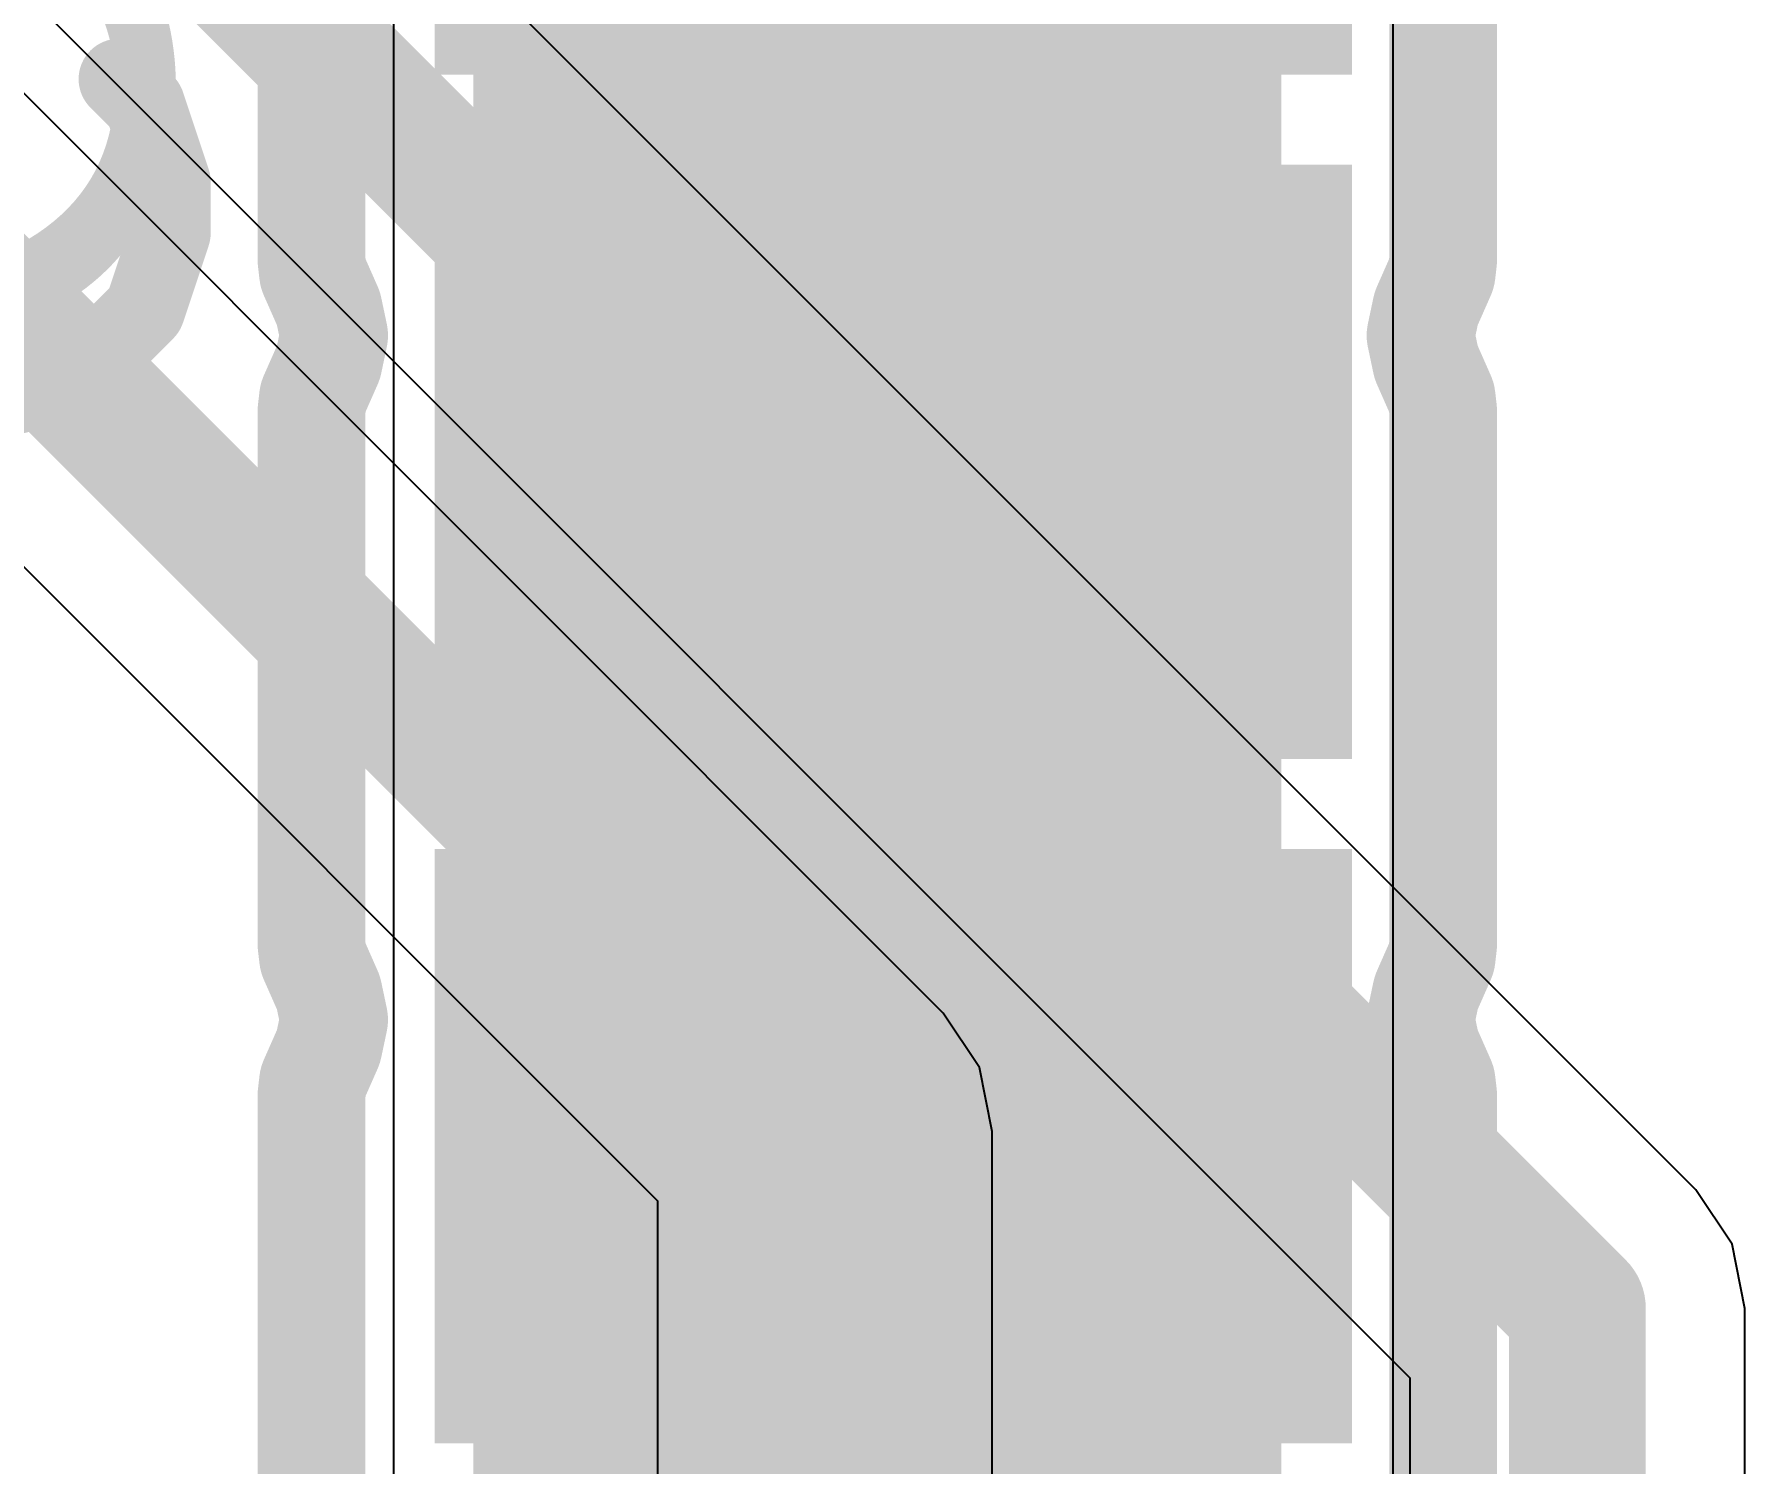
# Model space of a CAD drawing. Header units: inches. Extents: x 0 to 12.4, y -0.6 to 2.2.
# Drawn here: x 1.6422 to 1.7672, y 1.4916 to 1.5961 of the extents above; entities that cross this region are included whole.
import ezdxf

# ---------------------------------------------------------------- set-up
doc = ezdxf.new("R2010")
doc.units = ezdxf.units.IN
doc.header["$MEASUREMENT"] = 0
for name, color, linetype in [('Bottom Layer', 5, 'Continuous'), ('Dimension', 6, 'Continuous'), ('Mechanical 4', 56, 'Continuous'), ('Top Layer', 1, 'Continuous'), ('Top Overlay', 2, 'Continuous'), ('Top Paste', 8, 'Continuous'), ('Top Solder', 216, 'Continuous')]:
    doc.layers.add(name, color=color, linetype=linetype)
doc.styles.add('Arial', font='', dxfattribs={"height": 0.2})
doc.styles.get('Arial').set_extended_font_data('Arial')

# ---------------------------------------------------------------- blocks, each defined once
blk = doc.blocks.new('41_SMD_UFL_M______17')
at = {"layer": 'Top Layer'}
for points in [[(-0.37401575, 0.01732285), (-0.31496065, 0.01732285), (-0.31496065, -0.01811025), (-0.37401575, -0.01811025)], [(-0.37401575, -0.03267715), (-0.31496065, -0.03267715), (-0.31496065, -0.06811025), (-0.37401575, -0.06811025)]]:
    blk.add_hatch(color=1, dxfattribs=at).paths.add_polyline_path(points)
at = {"layer": 'Top Paste'}
for points in [[(-0.37401575, 0.01732285), (-0.31496065, 0.01732285), (-0.31496065, -0.01811025), (-0.37401575, -0.01811025)], [(-0.37401575, -0.03267715), (-0.31496065, -0.03267715), (-0.31496065, -0.06811025), (-0.37401575, -0.06811025)]]:
    blk.add_hatch(color=8, dxfattribs=at).paths.add_polyline_path(points)
at = {"layer": 'Top Solder'}
for points in [[(-0.37801575, 0.07132285), (-0.31096065, 0.07132285), (-0.31096065, 0.02788975), (-0.37801575, 0.02788975)], [(-0.37801575, 0.02132285), (-0.31096065, 0.02132285), (-0.31096065, -0.02211025), (-0.37801575, -0.02211025)], [(-0.37801575, -0.02867715), (-0.31096065, -0.02867715), (-0.31096065, -0.07211025), (-0.37801575, -0.07211025)]]:
    blk.add_hatch(color=216, dxfattribs=at).paths.add_polyline_path(points)

msp = doc.modelspace()

# ---------------------------------------------------------------- hatches: boundary and pattern name
at = {"layer": 'Dimension'}
for points in [[(1.67430525, 1.61680765), (1.73336035, 1.61680765), (1.73336035, 1.58137455), (1.67430525, 1.58137455)], [(1.67430525, 1.61680765), (1.73336035, 1.61680765), (1.73336035, 1.58137455), (1.67430525, 1.58137455)], [(1.67430525, 1.61680765), (1.73336035, 1.61680765), (1.73336035, 1.58137455), (1.67430525, 1.58137455)], [(1.67430525, 1.56680765), (1.73336035, 1.56680765), (1.73336035, 1.53137455), (1.67430525, 1.53137455)], [(1.67430525, 1.56680765), (1.73336035, 1.56680765), (1.73336035, 1.53137455), (1.67430525, 1.53137455)], [(1.67430525, 1.56680765), (1.73336035, 1.56680765), (1.73336035, 1.53137455), (1.67430525, 1.53137455)], [(1.67430525, 1.51680765), (1.73336035, 1.51680765), (1.73336035, 1.48137455), (1.67430525, 1.48137455)], [(1.67430525, 1.51680765), (1.73336035, 1.51680765), (1.73336035, 1.48137455), (1.67430525, 1.48137455)], [(1.67430525, 1.51680765), (1.73336035, 1.51680765), (1.73336035, 1.48137455), (1.67430525, 1.48137455)]]:
    msp.add_hatch(color=6, dxfattribs=at).paths.add_polyline_path(points)

# ---------------------------------------------------------------- linework, layer by layer
at = {"layer": 'Bottom Layer'}
for p, q in [((1.7636515, 1.5116515), (1.5176515, 1.7576515)), ((1.5039321, 1.7367649), (1.7427649, 1.4979321)), ((1.7086515, 1.5245736), (1.544357, 1.6888681)), ((1.5306376, 1.6679815), (1.6877649, 1.5108542)), ((1.7113038, 1.5206043), (1.7086515, 1.5245736)), ((1.7122351, 1.5159221), (1.7113038, 1.5206043)), ((1.7122351, 1.259068), (1.7122351, 1.5159221)), ((1.7663038, 1.5076822), (1.7636515, 1.5116515)), ((1.6877649, 1.5108542), (1.6877649, 1.2540001)), ((1.7672351, 1.503), (1.7663038, 1.5076822)), ((1.7672351, 1.480909), (1.7672351, 1.503)), ((1.7427649, 1.4979321), (1.7427649, 1.4293677))]:
    msp.add_line(p, q, dxfattribs=at)
for points in [[(1.509, 1.749, 0.01, 0.01, 0), (1.755, 1.503, 0.01, 0.01, 0)], [(1.5357055, 1.6802166, 0.01, 0.01, 0), (1.7, 1.5159221, 0.01, 0.01, 0)], [(1.7, 1.2540001, 0.01, 0.01, 0), (1.7, 1.5159221, 0.01, 0.01, 0)], [(1.755, 1.415, 0.01, 0.01, 0), (1.755, 1.503, 0.01, 0.01, 0)]]:
    msp.add_lwpolyline(points, format="xyseb", dxfattribs=at)
for points in [[(1.6975, 1.5159221, 0.005, 0.005, 1), (1.7025, 1.5159221, 0.005, 0.005, 1)], [(1.6975, 1.5159221, 0.005, 0.005, 1), (1.7025, 1.5159221, 0.005, 0.005, 1)], [(1.7525, 1.503, 0.005, 0.005, 1), (1.7575, 1.503, 0.005, 0.005, 1)], [(1.7525, 1.503, 0.005, 0.005, 1), (1.7575, 1.503, 0.005, 0.005, 1)]]:
    msp.add_lwpolyline(points, format="xyseb", close=True, dxfattribs=at)
at = {"layer": 'Dimension'}
for points in [[(1.6624746, 1.5797492, 0.007874, 0.007874, 0), (1.6624746, 1.6184333, 0.007874, 0.007874, 0)], [(1.7451911, 1.5796082, 0.007874, 0.007874, 0), (1.7451911, 1.6185739, 0.007874, 0.007874, 0)], [(1.6624746, 1.5797485, 0.007874, 0.007874, 0), (1.6624746, 1.5797492, 0.007874, 0.007874, 0)], [(1.6624746, 1.5796083, 0.007874, 0.007874, 0), (1.6624746, 1.5797485, 0.007874, 0.007874, 0)], [(1.6624746, 1.5796083, 0.007874, 0.007874, 0), (1.6624908, 1.5794686, 0.007874, 0.007874, 0)], [(1.6624908, 1.5794682, 0.007874, 0.007874, 0), (1.6624908, 1.5794686, 0.007874, 0.007874, 0)], [(1.6624908, 1.5794682, 0.007874, 0.007874, 0), (1.6625147, 1.5792622, 0.007874, 0.007874, 0)], [(1.6625147, 1.5792622, 0.007874, 0.007874, 0), (1.6625893, 1.578619, 0.007874, 0.007874, 0)], [(1.7450763, 1.578619, 0.007874, 0.007874, 0), (1.7451911, 1.5796082, 0.007874, 0.007874, 0)], [(1.6625893, 1.578619, 0.007874, 0.007874, 0), (1.6627376, 1.5782831, 0.007874, 0.007874, 0)], [(1.6627376, 1.5782831, 0.007874, 0.007874, 0), (1.6627377, 1.5782829, 0.007874, 0.007874, 0)], [(1.6627377, 1.5782829, 0.007874, 0.007874, 0), (1.6637179, 1.576063, 0.007874, 0.007874, 0)], [(1.7439478, 1.576063, 0.007874, 0.007874, 0), (1.7450763, 1.578619, 0.007874, 0.007874, 0)], [(1.6637179, 1.576063, 0.007874, 0.007874, 0), (1.6641339, 1.5740912, 0.007874, 0.007874, 0)], [(1.7435318, 1.5740912, 0.007874, 0.007874, 0), (1.7439478, 1.576063, 0.007874, 0.007874, 0)], [(1.6637179, 1.5721193, 0.007874, 0.007874, 0), (1.6641339, 1.5740912, 0.007874, 0.007874, 0)], [(1.7435318, 1.5740912, 0.007874, 0.007874, 0), (1.7439478, 1.5721192, 0.007874, 0.007874, 0)], [(1.6627376, 1.5698992, 0.007874, 0.007874, 0), (1.6637179, 1.5721193, 0.007874, 0.007874, 0)], [(1.7439478, 1.5721192, 0.007874, 0.007874, 0), (1.7444054, 1.5710828, 0.007874, 0.007874, 0)], [(1.7444054, 1.5710828, 0.007874, 0.007874, 0), (1.7450763, 1.5695632, 0.007874, 0.007874, 0)], [(1.6624907, 1.5687137, 0.007874, 0.007874, 0), (1.662547, 1.5691985, 0.007874, 0.007874, 0)], [(1.662547, 1.5691985, 0.007874, 0.007874, 0), (1.6625893, 1.5695632, 0.007874, 0.007874, 0)], [(1.6625893, 1.5695632, 0.007874, 0.007874, 0), (1.6627375, 1.5698989, 0.007874, 0.007874, 0)], [(1.6627375, 1.5698989, 0.007874, 0.007874, 0), (1.6627376, 1.5698992, 0.007874, 0.007874, 0)], [(1.7450763, 1.5695632, 0.007874, 0.007874, 0), (1.7451911, 1.5685739, 0.007874, 0.007874, 0)], [(1.6624746, 1.568574, 0.007874, 0.007874, 0), (1.6624907, 1.5687132, 0.007874, 0.007874, 0)], [(1.6624746, 1.5684333, 0.007874, 0.007874, 0), (1.6624746, 1.568574, 0.007874, 0.007874, 0)], [(1.6624746, 1.5297492, 0.007874, 0.007874, 0), (1.6624746, 1.5684333, 0.007874, 0.007874, 0)], [(1.6624907, 1.5687132, 0.007874, 0.007874, 0), (1.6624907, 1.5687137, 0.007874, 0.007874, 0)], [(1.7451911, 1.5296082, 0.007874, 0.007874, 0), (1.7451911, 1.5685739, 0.007874, 0.007874, 0)], [(1.6624746, 1.5297485, 0.007874, 0.007874, 0), (1.6624746, 1.5297492, 0.007874, 0.007874, 0)], [(1.6624746, 1.5296083, 0.007874, 0.007874, 0), (1.6624746, 1.5297485, 0.007874, 0.007874, 0)], [(1.6624746, 1.5296083, 0.007874, 0.007874, 0), (1.6624908, 1.5294686, 0.007874, 0.007874, 0)], [(1.6624908, 1.5294682, 0.007874, 0.007874, 0), (1.6624908, 1.5294686, 0.007874, 0.007874, 0)], [(1.6624908, 1.5294682, 0.007874, 0.007874, 0), (1.662547, 1.5289839, 0.007874, 0.007874, 0)], [(1.662547, 1.5289839, 0.007874, 0.007874, 0), (1.6625893, 1.528619, 0.007874, 0.007874, 0)], [(1.7450763, 1.528619, 0.007874, 0.007874, 0), (1.7451911, 1.5296082, 0.007874, 0.007874, 0)], [(1.6625893, 1.528619, 0.007874, 0.007874, 0), (1.6627376, 1.5282831, 0.007874, 0.007874, 0)], [(1.6627376, 1.5282831, 0.007874, 0.007874, 0), (1.6627377, 1.5282829, 0.007874, 0.007874, 0)], [(1.6627377, 1.5282829, 0.007874, 0.007874, 0), (1.6637179, 1.526063, 0.007874, 0.007874, 0)], [(1.7439478, 1.526063, 0.007874, 0.007874, 0), (1.7450763, 1.528619, 0.007874, 0.007874, 0)], [(1.6637179, 1.526063, 0.007874, 0.007874, 0), (1.6641339, 1.5240912, 0.007874, 0.007874, 0)], [(1.7435318, 1.5240912, 0.007874, 0.007874, 0), (1.7439478, 1.526063, 0.007874, 0.007874, 0)], [(1.6637179, 1.5221193, 0.007874, 0.007874, 0), (1.6641339, 1.5240912, 0.007874, 0.007874, 0)], [(1.7435318, 1.5240912, 0.007874, 0.007874, 0), (1.7439478, 1.5221192, 0.007874, 0.007874, 0)], [(1.6627376, 1.5198992, 0.007874, 0.007874, 0), (1.6637179, 1.5221193, 0.007874, 0.007874, 0)], [(1.7439478, 1.5221192, 0.007874, 0.007874, 0), (1.7450763, 1.5195632, 0.007874, 0.007874, 0)], [(1.6624907, 1.5187137, 0.007874, 0.007874, 0), (1.662547, 1.5191985, 0.007874, 0.007874, 0)], [(1.662547, 1.5191985, 0.007874, 0.007874, 0), (1.6625893, 1.5195632, 0.007874, 0.007874, 0)], [(1.6625893, 1.5195632, 0.007874, 0.007874, 0), (1.6627375, 1.5198989, 0.007874, 0.007874, 0)], [(1.6627375, 1.5198989, 0.007874, 0.007874, 0), (1.6627376, 1.5198992, 0.007874, 0.007874, 0)], [(1.7450763, 1.5195632, 0.007874, 0.007874, 0), (1.7451911, 1.5185739, 0.007874, 0.007874, 0)], [(1.6624746, 1.518574, 0.007874, 0.007874, 0), (1.6624907, 1.5187132, 0.007874, 0.007874, 0)], [(1.6624746, 1.5184333, 0.007874, 0.007874, 0), (1.6624746, 1.518574, 0.007874, 0.007874, 0)], [(1.6624746, 1.4797492, 0.007874, 0.007874, 0), (1.6624746, 1.5184333, 0.007874, 0.007874, 0)], [(1.6624907, 1.5187132, 0.007874, 0.007874, 0), (1.6624907, 1.5187137, 0.007874, 0.007874, 0)], [(1.7451911, 1.4796082, 0.007874, 0.007874, 0), (1.7451911, 1.5185739, 0.007874, 0.007874, 0)]]:
    msp.add_lwpolyline(points, format="xyseb", dxfattribs=at)
for points in [[(1.6605061, 1.5797492, 0.003937, 0.003937, 1), (1.6644431, 1.5797492, 0.003937, 0.003937, 1)], [(1.6605061, 1.5797492, 0.003937, 0.003937, 1), (1.6644431, 1.5797492, 0.003937, 0.003937, 1)], [(1.6605061, 1.5797485, 0.003937, 0.003937, 1), (1.6644431, 1.5797485, 0.003937, 0.003937, 1)], [(1.6605061, 1.5797485, 0.003937, 0.003937, 1), (1.6644431, 1.5797485, 0.003937, 0.003937, 1)], [(1.6605061, 1.5796083, 0.003937, 0.003937, 1), (1.6644431, 1.5796083, 0.003937, 0.003937, 1)], [(1.6605061, 1.5796083, 0.003937, 0.003937, 1), (1.6644431, 1.5796083, 0.003937, 0.003937, 1)], [(1.6605223, 1.5794686, 0.003937, 0.003937, 1), (1.6644593, 1.5794686, 0.003937, 0.003937, 1)], [(1.6605223, 1.5794686, 0.003937, 0.003937, 1), (1.6644593, 1.5794686, 0.003937, 0.003937, 1)], [(1.6605223, 1.5794682, 0.003937, 0.003937, 1), (1.6644593, 1.5794682, 0.003937, 0.003937, 1)], [(1.6605223, 1.5794682, 0.003937, 0.003937, 1), (1.6644593, 1.5794682, 0.003937, 0.003937, 1)], [(1.6605462, 1.5792622, 0.003937, 0.003937, 1), (1.6644832, 1.5792622, 0.003937, 0.003937, 1)], [(1.6605462, 1.5792622, 0.003937, 0.003937, 1), (1.6644832, 1.5792622, 0.003937, 0.003937, 1)], [(1.7432226, 1.5796082, 0.003937, 0.003937, 1), (1.7471596, 1.5796082, 0.003937, 0.003937, 1)], [(1.7432226, 1.5796082, 0.003937, 0.003937, 1), (1.7471596, 1.5796082, 0.003937, 0.003937, 1)], [(1.6606208, 1.578619, 0.003937, 0.003937, 1), (1.6645578, 1.578619, 0.003937, 0.003937, 1)], [(1.6606208, 1.578619, 0.003937, 0.003937, 1), (1.6645578, 1.578619, 0.003937, 0.003937, 1)], [(1.6607691, 1.5782831, 0.003937, 0.003937, 1), (1.6647061, 1.5782831, 0.003937, 0.003937, 1)], [(1.6607691, 1.5782831, 0.003937, 0.003937, 1), (1.6647061, 1.5782831, 0.003937, 0.003937, 1)], [(1.6607692, 1.5782829, 0.003937, 0.003937, 1), (1.6647062, 1.5782829, 0.003937, 0.003937, 1)], [(1.6607692, 1.5782829, 0.003937, 0.003937, 1), (1.6647062, 1.5782829, 0.003937, 0.003937, 1)], [(1.7431078, 1.578619, 0.003937, 0.003937, 1), (1.7470448, 1.578619, 0.003937, 0.003937, 1)], [(1.7431078, 1.578619, 0.003937, 0.003937, 1), (1.7470448, 1.578619, 0.003937, 0.003937, 1)], [(1.6617494, 1.576063, 0.003937, 0.003937, 1), (1.6656864, 1.576063, 0.003937, 0.003937, 1)], [(1.6617494, 1.576063, 0.003937, 0.003937, 1), (1.6656864, 1.576063, 0.003937, 0.003937, 1)], [(1.7419793, 1.576063, 0.003937, 0.003937, 1), (1.7459163, 1.576063, 0.003937, 0.003937, 1)], [(1.7419793, 1.576063, 0.003937, 0.003937, 1), (1.7459163, 1.576063, 0.003937, 0.003937, 1)], [(1.6621654, 1.5740912, 0.003937, 0.003937, 1), (1.6661024, 1.5740912, 0.003937, 0.003937, 1)], [(1.6621654, 1.5740912, 0.003937, 0.003937, 1), (1.6661024, 1.5740912, 0.003937, 0.003937, 1)], [(1.7415633, 1.5740912, 0.003937, 0.003937, 1), (1.7455003, 1.5740912, 0.003937, 0.003937, 1)], [(1.7415633, 1.5740912, 0.003937, 0.003937, 1), (1.7455003, 1.5740912, 0.003937, 0.003937, 1)], [(1.6617494, 1.5721193, 0.003937, 0.003937, 1), (1.6656864, 1.5721193, 0.003937, 0.003937, 1)], [(1.6617494, 1.5721193, 0.003937, 0.003937, 1), (1.6656864, 1.5721193, 0.003937, 0.003937, 1)], [(1.7419793, 1.5721192, 0.003937, 0.003937, 1), (1.7459163, 1.5721192, 0.003937, 0.003937, 1)], [(1.7419793, 1.5721192, 0.003937, 0.003937, 1), (1.7459163, 1.5721192, 0.003937, 0.003937, 1)], [(1.7424369, 1.5710828, 0.003937, 0.003937, 1), (1.7463739, 1.5710828, 0.003937, 0.003937, 1)], [(1.7424369, 1.5710828, 0.003937, 0.003937, 1), (1.7463739, 1.5710828, 0.003937, 0.003937, 1)], [(1.6605785, 1.5691985, 0.003937, 0.003937, 1), (1.6645155, 1.5691985, 0.003937, 0.003937, 1)], [(1.6605785, 1.5691985, 0.003937, 0.003937, 1), (1.6645155, 1.5691985, 0.003937, 0.003937, 1)], [(1.6606208, 1.5695632, 0.003937, 0.003937, 1), (1.6645578, 1.5695632, 0.003937, 0.003937, 1)], [(1.6606208, 1.5695632, 0.003937, 0.003937, 1), (1.6645578, 1.5695632, 0.003937, 0.003937, 1)], [(1.660769, 1.5698989, 0.003937, 0.003937, 1), (1.664706, 1.5698989, 0.003937, 0.003937, 1)], [(1.660769, 1.5698989, 0.003937, 0.003937, 1), (1.664706, 1.5698989, 0.003937, 0.003937, 1)], [(1.6607691, 1.5698992, 0.003937, 0.003937, 1), (1.6647061, 1.5698992, 0.003937, 0.003937, 1)], [(1.6607691, 1.5698992, 0.003937, 0.003937, 1), (1.6647061, 1.5698992, 0.003937, 0.003937, 1)], [(1.7431078, 1.5695632, 0.003937, 0.003937, 1), (1.7470448, 1.5695632, 0.003937, 0.003937, 1)], [(1.7431078, 1.5695632, 0.003937, 0.003937, 1), (1.7470448, 1.5695632, 0.003937, 0.003937, 1)], [(1.6605061, 1.568574, 0.003937, 0.003937, 1), (1.6644431, 1.568574, 0.003937, 0.003937, 1)], [(1.6605061, 1.568574, 0.003937, 0.003937, 1), (1.6644431, 1.568574, 0.003937, 0.003937, 1)], [(1.6605061, 1.5684333, 0.003937, 0.003937, 1), (1.6644431, 1.5684333, 0.003937, 0.003937, 1)], [(1.6605061, 1.5684333, 0.003937, 0.003937, 1), (1.6644431, 1.5684333, 0.003937, 0.003937, 1)], [(1.6605222, 1.5687137, 0.003937, 0.003937, 1), (1.6644592, 1.5687137, 0.003937, 0.003937, 1)], [(1.6605222, 1.5687137, 0.003937, 0.003937, 1), (1.6644592, 1.5687137, 0.003937, 0.003937, 1)], [(1.6605222, 1.5687132, 0.003937, 0.003937, 1), (1.6644592, 1.5687132, 0.003937, 0.003937, 1)], [(1.6605222, 1.5687132, 0.003937, 0.003937, 1), (1.6644592, 1.5687132, 0.003937, 0.003937, 1)], [(1.7432226, 1.5685739, 0.003937, 0.003937, 1), (1.7471596, 1.5685739, 0.003937, 0.003937, 1)], [(1.7432226, 1.5685739, 0.003937, 0.003937, 1), (1.7471596, 1.5685739, 0.003937, 0.003937, 1)], [(1.6605061, 1.5297492, 0.003937, 0.003937, 1), (1.6644431, 1.5297492, 0.003937, 0.003937, 1)], [(1.6605061, 1.5297492, 0.003937, 0.003937, 1), (1.6644431, 1.5297492, 0.003937, 0.003937, 1)], [(1.6605061, 1.5297485, 0.003937, 0.003937, 1), (1.6644431, 1.5297485, 0.003937, 0.003937, 1)], [(1.6605061, 1.5297485, 0.003937, 0.003937, 1), (1.6644431, 1.5297485, 0.003937, 0.003937, 1)], [(1.6605061, 1.5296083, 0.003937, 0.003937, 1), (1.6644431, 1.5296083, 0.003937, 0.003937, 1)], [(1.6605061, 1.5296083, 0.003937, 0.003937, 1), (1.6644431, 1.5296083, 0.003937, 0.003937, 1)], [(1.6605223, 1.5294686, 0.003937, 0.003937, 1), (1.6644593, 1.5294686, 0.003937, 0.003937, 1)], [(1.6605223, 1.5294686, 0.003937, 0.003937, 1), (1.6644593, 1.5294686, 0.003937, 0.003937, 1)], [(1.6605223, 1.5294682, 0.003937, 0.003937, 1), (1.6644593, 1.5294682, 0.003937, 0.003937, 1)], [(1.6605223, 1.5294682, 0.003937, 0.003937, 1), (1.6644593, 1.5294682, 0.003937, 0.003937, 1)], [(1.6605785, 1.5289839, 0.003937, 0.003937, 1), (1.6645155, 1.5289839, 0.003937, 0.003937, 1)], [(1.6605785, 1.5289839, 0.003937, 0.003937, 1), (1.6645155, 1.5289839, 0.003937, 0.003937, 1)], [(1.7432226, 1.5296082, 0.003937, 0.003937, 1), (1.7471596, 1.5296082, 0.003937, 0.003937, 1)], [(1.7432226, 1.5296082, 0.003937, 0.003937, 1), (1.7471596, 1.5296082, 0.003937, 0.003937, 1)], [(1.6606208, 1.528619, 0.003937, 0.003937, 1), (1.6645578, 1.528619, 0.003937, 0.003937, 1)], [(1.6606208, 1.528619, 0.003937, 0.003937, 1), (1.6645578, 1.528619, 0.003937, 0.003937, 1)], [(1.6607691, 1.5282831, 0.003937, 0.003937, 1), (1.6647061, 1.5282831, 0.003937, 0.003937, 1)], [(1.6607691, 1.5282831, 0.003937, 0.003937, 1), (1.6647061, 1.5282831, 0.003937, 0.003937, 1)], [(1.6607692, 1.5282829, 0.003937, 0.003937, 1), (1.6647062, 1.5282829, 0.003937, 0.003937, 1)], [(1.6607692, 1.5282829, 0.003937, 0.003937, 1), (1.6647062, 1.5282829, 0.003937, 0.003937, 1)], [(1.7431078, 1.528619, 0.003937, 0.003937, 1), (1.7470448, 1.528619, 0.003937, 0.003937, 1)], [(1.7431078, 1.528619, 0.003937, 0.003937, 1), (1.7470448, 1.528619, 0.003937, 0.003937, 1)], [(1.6617494, 1.526063, 0.003937, 0.003937, 1), (1.6656864, 1.526063, 0.003937, 0.003937, 1)], [(1.6617494, 1.526063, 0.003937, 0.003937, 1), (1.6656864, 1.526063, 0.003937, 0.003937, 1)], [(1.7419793, 1.526063, 0.003937, 0.003937, 1), (1.7459163, 1.526063, 0.003937, 0.003937, 1)], [(1.7419793, 1.526063, 0.003937, 0.003937, 1), (1.7459163, 1.526063, 0.003937, 0.003937, 1)], [(1.6621654, 1.5240912, 0.003937, 0.003937, 1), (1.6661024, 1.5240912, 0.003937, 0.003937, 1)], [(1.6621654, 1.5240912, 0.003937, 0.003937, 1), (1.6661024, 1.5240912, 0.003937, 0.003937, 1)], [(1.7415633, 1.5240912, 0.003937, 0.003937, 1), (1.7455003, 1.5240912, 0.003937, 0.003937, 1)], [(1.7415633, 1.5240912, 0.003937, 0.003937, 1), (1.7455003, 1.5240912, 0.003937, 0.003937, 1)], [(1.6617494, 1.5221193, 0.003937, 0.003937, 1), (1.6656864, 1.5221193, 0.003937, 0.003937, 1)], [(1.6617494, 1.5221193, 0.003937, 0.003937, 1), (1.6656864, 1.5221193, 0.003937, 0.003937, 1)], [(1.7419793, 1.5221192, 0.003937, 0.003937, 1), (1.7459163, 1.5221192, 0.003937, 0.003937, 1)], [(1.7419793, 1.5221192, 0.003937, 0.003937, 1), (1.7459163, 1.5221192, 0.003937, 0.003937, 1)], [(1.6605785, 1.5191985, 0.003937, 0.003937, 1), (1.6645155, 1.5191985, 0.003937, 0.003937, 1)], [(1.6605785, 1.5191985, 0.003937, 0.003937, 1), (1.6645155, 1.5191985, 0.003937, 0.003937, 1)], [(1.6606208, 1.5195632, 0.003937, 0.003937, 1), (1.6645578, 1.5195632, 0.003937, 0.003937, 1)], [(1.6606208, 1.5195632, 0.003937, 0.003937, 1), (1.6645578, 1.5195632, 0.003937, 0.003937, 1)], [(1.660769, 1.5198989, 0.003937, 0.003937, 1), (1.664706, 1.5198989, 0.003937, 0.003937, 1)], [(1.660769, 1.5198989, 0.003937, 0.003937, 1), (1.664706, 1.5198989, 0.003937, 0.003937, 1)], [(1.6607691, 1.5198992, 0.003937, 0.003937, 1), (1.6647061, 1.5198992, 0.003937, 0.003937, 1)], [(1.6607691, 1.5198992, 0.003937, 0.003937, 1), (1.6647061, 1.5198992, 0.003937, 0.003937, 1)], [(1.7431078, 1.5195632, 0.003937, 0.003937, 1), (1.7470448, 1.5195632, 0.003937, 0.003937, 1)], [(1.7431078, 1.5195632, 0.003937, 0.003937, 1), (1.7470448, 1.5195632, 0.003937, 0.003937, 1)], [(1.6605061, 1.518574, 0.003937, 0.003937, 1), (1.6644431, 1.518574, 0.003937, 0.003937, 1)], [(1.6605061, 1.518574, 0.003937, 0.003937, 1), (1.6644431, 1.518574, 0.003937, 0.003937, 1)], [(1.6605061, 1.5184333, 0.003937, 0.003937, 1), (1.6644431, 1.5184333, 0.003937, 0.003937, 1)], [(1.6605061, 1.5184333, 0.003937, 0.003937, 1), (1.6644431, 1.5184333, 0.003937, 0.003937, 1)], [(1.6605222, 1.5187137, 0.003937, 0.003937, 1), (1.6644592, 1.5187137, 0.003937, 0.003937, 1)], [(1.6605222, 1.5187137, 0.003937, 0.003937, 1), (1.6644592, 1.5187137, 0.003937, 0.003937, 1)], [(1.6605222, 1.5187132, 0.003937, 0.003937, 1), (1.6644592, 1.5187132, 0.003937, 0.003937, 1)], [(1.6605222, 1.5187132, 0.003937, 0.003937, 1), (1.6644592, 1.5187132, 0.003937, 0.003937, 1)], [(1.7432226, 1.5185739, 0.003937, 0.003937, 1), (1.7471596, 1.5185739, 0.003937, 0.003937, 1)], [(1.7432226, 1.5185739, 0.003937, 0.003937, 1), (1.7471596, 1.5185739, 0.003937, 0.003937, 1)]]:
    msp.add_lwpolyline(points, format="xyseb", close=True, dxfattribs=at)
at = {"layer": 'Mechanical 4'}
for points in [[(1.6484071, 1.5928241, 0.0059055, 0.0059055, 0), (1.6502819, 1.5909493, 0.0059055, 0.0059055, 0)], [(1.6502819, 1.5909493, 0.0059055, 0.0059055, 0), (1.6521567, 1.585325, 0.0059055, 0.0059055, 0)], [(1.6521567, 1.5815755, 0.0059055, 0.0059055, 0), (1.6521567, 1.585325, 0.0059055, 0.0059055, 0)], [(1.6502819, 1.5759512, 0.0059055, 0.0059055, 0), (1.6521567, 1.5815755, 0.0059055, 0.0059055, 0)], [(1.6465324, 1.5722017, 0.0059055, 0.0059055, 0), (1.6502819, 1.5759512, 0.0059055, 0.0059055, 0)], [(1.6427829, 1.5703269, 0.0059055, 0.0059055, 0), (1.6465324, 1.5722017, 0.0059055, 0.0059055, 0)], [(1.6352838, 1.5684521, 0.0059055, 0.0059055, 0), (1.6427829, 1.5703269, 0.0059055, 0.0059055, 0)]]:
    msp.add_lwpolyline(points, format="xyseb", dxfattribs=at)
for points in [[(1.6469307, 1.5928241, 0.0029527, 0.0029527, 1), (1.6498835, 1.5928241, 0.0029527, 0.0029527, 1)], [(1.6488055, 1.5909493, 0.0029527, 0.0029527, 1), (1.6517583, 1.5909493, 0.0029527, 0.0029527, 1)], [(1.6488055, 1.5909493, 0.0029527, 0.0029527, 1), (1.6517583, 1.5909493, 0.0029527, 0.0029527, 1)], [(1.6506803, 1.585325, 0.0029527, 0.0029527, 1), (1.6536331, 1.585325, 0.0029527, 0.0029527, 1)], [(1.6506803, 1.585325, 0.0029527, 0.0029527, 1), (1.6536331, 1.585325, 0.0029527, 0.0029527, 1)], [(1.6506803, 1.5815755, 0.0029527, 0.0029527, 1), (1.6536331, 1.5815755, 0.0029527, 0.0029527, 1)], [(1.6506803, 1.5815755, 0.0029527, 0.0029527, 1), (1.6536331, 1.5815755, 0.0029527, 0.0029527, 1)], [(1.6488055, 1.5759512, 0.0029527, 0.0029527, 1), (1.6517583, 1.5759512, 0.0029527, 0.0029527, 1)], [(1.6488055, 1.5759512, 0.0029527, 0.0029527, 1), (1.6517583, 1.5759512, 0.0029527, 0.0029527, 1)], [(1.645056, 1.5722017, 0.0029527, 0.0029527, 1), (1.6480088, 1.5722017, 0.0029527, 0.0029527, 1)], [(1.645056, 1.5722017, 0.0029527, 0.0029527, 1), (1.6480088, 1.5722017, 0.0029527, 0.0029527, 1)], [(1.6413065, 1.5703269, 0.0029527, 0.0029527, 1), (1.6442593, 1.5703269, 0.0029527, 0.0029527, 1)], [(1.6413065, 1.5703269, 0.0029527, 0.0029527, 1), (1.6442593, 1.5703269, 0.0029527, 0.0029527, 1)]]:
    msp.add_lwpolyline(points, format="xyseb", close=True, dxfattribs=at)
at = {"layer": 'Top Layer'}
for p, q in [((1.6684804, 1.6351416), (1.6684804, 1.5945748)), ((1.7415354, 1.5945748), (1.7415354, 1.6351416)), ((1.6684804, 1.5945748), (1.6684803, 1.5901417)), ((1.7415355, 1.5895747), (1.7415354, 1.5945748)), ((1.6684803, 1.5901417), (1.6684804, 1.5851416)), ((1.7415354, 1.5851416), (1.7415355, 1.5895747)), ((1.6684804, 1.5851416), (1.6684804, 1.5445748)), ((1.7415354, 1.5445748), (1.7415354, 1.5851416)), ((1.6684804, 1.5445748), (1.6684803, 1.5401417)), ((1.7415355, 1.5395747), (1.7415354, 1.5445748)), ((1.6684803, 1.5401417), (1.6684804, 1.5351416)), ((1.7415354, 1.5351416), (1.7415355, 1.5395747)), ((1.6684804, 1.5351416), (1.6684804, 1.4945748)), ((1.7415354, 1.4945748), (1.7415354, 1.5351416)), ((1.6684804, 1.4945748), (1.6684803, 1.4901417)), ((1.7415355, 1.4895747), (1.7415354, 1.4945748))]:
    msp.add_line(p, q, dxfattribs=at)

# ---------------------------------------------------------------- block references
msp.add_blockref('41_SMD_UFL_M______17', (2.0494961, 1.5652519))

# ---------------------------------------------------------------- texts
at = {"layer": 'Top Overlay', "style": 'Arial'}
msp.add_text('C5', height=0.04, rotation=90, dxfattribs=at).set_placement((1.6520014, 1.5706066))

doc.saveas('drawing.dxf')
